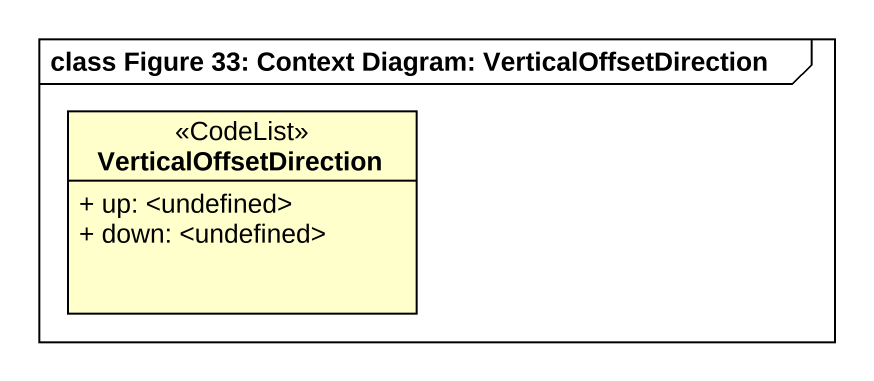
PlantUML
@startuml
mainframe class Figure 33: Context Diagram: VerticalOffsetDirection
hide circle
hide empty members
skinparam classAttributeIconSize 0
class VerticalOffsetDirection <<CodeList>> {
  + up: <undefined>
  + down: <undefined>
}
@enduml
